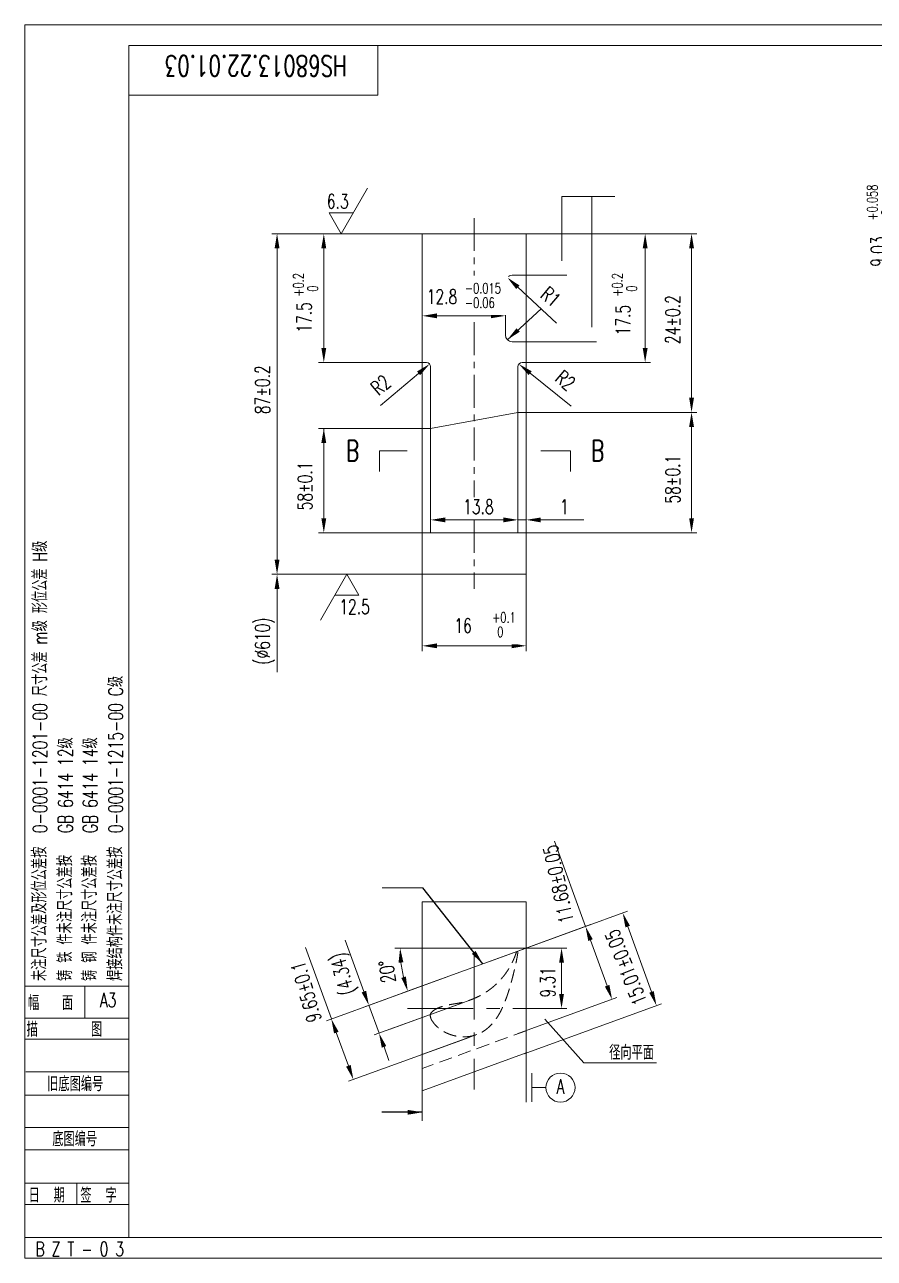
# Model space of a CAD drawing. Header units: inches. Extents: x 1744 to 2164, y 501 to 798.
# Drawn here: x 1744.4 to 1948.9, y 501.5 to 798.5 of the extents above; entities that cross this region are included whole.
import ezdxf
from ezdxf.enums import TextEntityAlignment as Align

# ---------------------------------------------------------------- set-up
doc = ezdxf.new("R2010")
doc.units = ezdxf.units.IN
doc.header["$MEASUREMENT"] = 0
doc.linetypes.add('CENTER', pattern=[50.8, 31.75, -6.35, 6.35, -6.35])
doc.linetypes.add('DASHED', pattern=[19.05, 12.7, -6.35])
for name, color, linetype, lineweight in [('10粗实线层', 6, 'Continuous', 0), ('1轮廓实线层', 7, 'Continuous', 0), ('2细线层', 1, 'Continuous', 0), ('3中心线层', 1, 'CENTER', 0), ('4虚线层', 1, 'DASHED', 0), ('6文字层', 3, 'Continuous', 0), ('7标注层', 4, 'Continuous', 0), ('8符号标注层', 4, 'Continuous', 0), ('图框层', 7, 'Continuous', 0)]:
    doc.layers.add(name, color=color, linetype=linetype, lineweight=lineweight)
doc.styles.add('HCTC', font='ROMANS.SHX', dxfattribs={"width": 0.7, "bigfont": 'INTECAD.SHX'})
doc.dimstyles.new('副本HCTC 0.5', dxfattribs={"dimtxt": 3.5, "dimasz": 3.5, "dimexe": 1.25, "dimexo": 0, "dimgap": -1.5, "dimtad": 1, "dimdec": 4, "dimlfac": 0.5, "dimdsep": 46, "dimtxsty": 'HCTC', "dimcen": 2.5, "dimclrd": 4, "dimclrt": 3, "dimadec": 0, "dimazin": 2, "dimtp": 0.1, "dimtm": 0.1, "dimtfac": 0.71, "dimtdec": 4, "dimtofl": 0, "dimtmove": 0, "dimatfit": 3, "dimfxl": 0, "dimarcsym": 0})

# ---------------------------------------------------------------- blocks, each defined once
blk = doc.blocks.new('末导叶12.5-54.7')
at = {"layer": '6文字层', "color": 3, "char_height": 3.5, "attachment_point": 5, "rotation": 90, "style": 'HCTC'}
for s, insert in [('\\A1;{\\H0.71x;\\S 0^ -0.2;}', (196.69, 261.19)), ('\\A1;{\\H0.71x;\\S+0.058^  0;}', (180.68, 249.18)), ('\\A1;{\\H0.71x;\\S+0.2^  0;}', (42.53, 229.37)), ('\\A1;{\\H0.71x;\\S+0.2^  0;}', (119.28, 229.37))]:
    blk.add_mtext(s, dxfattribs=dict(at, insert=insert))
at = {"layer": '6文字层', "color": 3, "char_height": 3.5, "attachment_point": 5, "style": 'HCTC', "bg_fill": 2}
for s, insert in [('\\A1; {\\H0.71x;\\S-0.015^ -0.06;}', (84.39, 226.81)), ('\\A1; {\\H0.71x;\\S+0.1^  0;}', (89.45, 147.55))]:
    blk.add_mtext(s, dxfattribs=dict(at, insert=insert))
at = {"layer": '6文字层', "style": 'HCTC', "width": 0.7}
for tag, p, rotation in [('Δ', (237.46, 258.27), 326.2368), ('HG3', (198.1, 249.42), 90), ('HG4', (182.09, 233.69), 90), ('RG3', (98.78, 226.52), 319.9707), ('HG1', (43.94, 217.85), 90), ('HG2', (120.68, 217.21), 90), ('HG', (132.65, 215.11), 90), ('RG1', (60.06, 202.52), 39.6842), ('RG2', (102.25, 206.41), 319.9707), ('H', (33.91, 198.23), 90), ('HLEJ', (44.14, 175.07), 90), ('HLE', (132.65, 176.69), 90), ('L', (297, 150.17), 37.1811), ('安装角B', (315.77, 141.86), 334.1282), ('D1', (33.91, 137.93), 90), ('LP2', (282.18, 132.83), 34.6028), ('LP1', (285.84, 125.56), 34.1648), ('YH', (327.41, 100.49), 359.9532), ('Q', (107.1, 76.13), 102.2926), ('菱形角', (64.28, 61.57), 97.8256), ('YD', (54.35, 58.97), 105.4557), ('B', (102.57, 57.78), 90), ('P', (124.79, 56.8), 111.6765), ('YS', (46.41, 52.46), 106.1411)]:
    blk.add_attdef(tag, p, '', height=3.5, rotation=rotation, dxfattribs=at)
for tag, p in [('AG', (71.69, 224.76)), ('RLE2', (211.67, 188.59)), ('RLE1', (245.36, 187.13)), ('ALE', (80.45, 174.19)), ('AB', (103.74, 174.19)), ('RLE4', (211.67, 173.41)), ('RLE3', (245.36, 173.41)), ('A', (78.33, 145.56)), ('MQ', (219.65, 142.99)), ('叶型号', (215.94, 87.4))]:
    blk.add_attdef(tag, p, '', height=3.5, dxfattribs=at)
blk = doc.blocks.new('ZwmFrameMain_A3^_^中文^_^landscape')
at = {"color": 7, "linetype": 'Continuous'}
for p, q in [((-25, 292), (395, 292)), ((-25, -5), (-25, 292)), ((-25, -5), (395, -5))]:
    blk.add_line(p, q, dxfattribs=at)
at = {"color": 6, "linetype": 'Continuous'}
for p, q in [((0, 287), (390, 287)), ((0, 287), (0, 0)), ((0, 0), (390, 0))]:
    blk.add_line(p, q, dxfattribs=at)
at = {"color": 1, "linetype": 'Continuous'}
for p, q in [((-25, 60.56), (0, 60.56)), ((-10.56, 52.81), (-10.56, 60.53)), ((-25, 52.81), (0, 52.81)), ((-25, 47.74), (0, 47.74)), ((-24.79, 39.91), (0, 39.91)), ((-25, 34.29), (0, 34.29)), ((-25, 26.46), (0, 26.46)), ((-25, 21.11), (0, 21.11)), ((-25.04, 13.11), (0, 13.11)), ((-12.5, 7.94), (-12.5, 13.11)), ((-25, 7.94), (0, 7.94)), ((-25, 0), (0, 0))]:
    blk.add_line(p, q, dxfattribs=at)
at = {"color": 3, "linetype": 'Continuous', "style": 'HCTC', "width": 0.7}
for s, p in [('0-0001-1201-00 尺寸公差 m级 形位公差 H级', (-19.61, 97.36)), ('0-0001-1215-00 C级', (-1.38, 97.36)), ('GB 6414 12级', (-13.45, 97.36)), ('GB 6414 14级', (-7.52, 97.36)), ('未注尺寸公差及形位公差按', (-19.76, 61.78)), ('焊接结构件未注尺寸公差按', (-1.53, 61.78)), ('铸 铁 件未注尺寸公差按', (-13.6, 61.78)), ('铸 钢 件未注尺寸公差按', (-7.67, 61.78))]:
    blk.add_text(s, height=3.5, rotation=90, dxfattribs=at).set_placement(p)
for s, p in [('幅   面', (-24.24, 54.76)), ('A3', (-6.96, 55.44)), ('描       图', (-24.57, 48.36)), ('旧底图编号', (-19.62, 35.24)), ('底图编号', (-18.39, 21.97)), ('日  期', (-24.1, 8.43)), ('签  字', (-11.64, 8.4)), ('B Z T - 0 3', (-22.43, -4.5))]:
    blk.add_text(s, height=3.5, dxfattribs=at).set_placement(p)
blk = doc.blocks.new('ZwmFrameMain_图样代号')
at = {"layer": '2细线层', "color": 7, "linetype": 'Continuous'}
for p in [(60, 0), (0, -12)]:
    blk.add_line(p, (60, -12), dxfattribs=at)
at = {"layer": '6文字层', "style": 'HCTC', "width": 2.541681}
blk.add_attdef('图样代号', text='', height=5, rotation=180, dxfattribs=at).set_placement((58.54, -2.4), (2.65, -2.4), align=Align.FIT)

msp = doc.modelspace()

# ---------------------------------------------------------------- linework, layer by layer
at = {"layer": '10粗实线层'}
for p, q in [((1829.81, 695.94), (1836.51, 695.94)), ((1868.66, 695.94), (1875.8, 695.94))]:
    msp.add_line(p, q, dxfattribs=at)
at = {"layer": '1轮廓实线层', "linetype": 'Continuous', "lineweight": 15}
for p, q in [((1840.12, 748.17), (1840.12, 717.17)), ((1865.12, 748.17), (1840.12, 748.17)), ((1865.12, 738.17), (1865.12, 748.17)), ((1860.12, 723.77), (1860.12, 736.57)), ((1861.72, 738.17), (1865.12, 738.17)), ((1865.12, 722.17), (1861.72, 722.17)), ((1865.12, 717.17), (1865.12, 722.17)), ((1840.12, 717.17), (1841.12, 717.17)), ((1842.12, 716.17), (1842.12, 705.17)), ((1863.12, 705.17), (1863.12, 716.17)), ((1864.12, 717.17), (1865.12, 717.17)), ((1842.12, 705.17), (1842.12, 676.17)), ((1842.12, 701.31), (1863.12, 705.17)), ((1863.12, 676.17), (1863.12, 705.17)), ((1840.12, 676.17), (1840.12, 666.17)), ((1865.12, 676.17), (1840.12, 676.17)), ((1842.12, 676.17), (1863.12, 676.17)), ((1865.12, 666.17), (1865.12, 676.17)), ((1840.12, 666.17), (1865.12, 666.17)), ((1840.12, 587.29), (1840.12, 541.84)), ((1865.12, 587.29), (1865.12, 550.94)), ((1865.12, 576.2), (1840.12, 567.11)), ((1865.12, 550.94), (1840.12, 541.84))]:
    msp.add_line(p, q, dxfattribs=at)
for centre, radius, start, end in [((1861.72, 736.57), 1.6, 90, 180), ((1861.72, 723.77), 1.6, 180, 270), ((1841.12, 716.17), 1, 0, 90), ((1864.12, 716.17), 1, 90, 180)]:
    msp.add_arc(centre, radius, start, end, dxfattribs=at)
at = {"layer": '3中心线层', "ltscale": 0.25}
for p, q in [((1852.62, 751.95), (1852.62, 737.05)), ((1852.62, 726.89), (1852.62, 684.77)), ((1852.62, 679.28), (1852.62, 662.71))]:
    msp.add_line(p, q, dxfattribs=at)
at = {"layer": '3中心线层', "ltscale": 0.5}
for p, q in [((1852.62, 574.91), (1852.62, 542.16)), ((1836.52, 561.66), (1868.73, 561.66))]:
    msp.add_line(p, q, dxfattribs=at)
at = {"layer": '4虚线层', "ltscale": 0.25}
msp.add_line((1865.12, 556.3), (1840.12, 547.21), dxfattribs=at)
for centre, radius, start, end in [((1862.94, 575.18), 0.18, 351.5493, 163.7434), ((1843.19, 559.91), 1.16, 141.0349, 202.1516)]:
    msp.add_arc(centre, radius, start, end, dxfattribs=at)
for points, knots in [([(1842.12, 559.47), (1842.16, 559.32), (1842.29, 558.94), (1842.66, 558.4), (1843.11, 557.81), (1843.63, 557.29), (1844.2, 556.81), (1844.81, 556.38), (1845.44, 556), (1846.1, 555.67), (1846.79, 555.4), (1847.5, 555.17), (1848.22, 555), (1848.95, 554.88), (1849.69, 554.82), (1850.43, 554.81), (1851.17, 554.87), (1851.9, 554.98), (1852.62, 555.16), (1853.32, 555.4), (1854, 555.69), (1854.65, 556.04), (1855.27, 556.45), (1855.86, 556.9), (1856.41, 557.4), (1856.92, 557.93), (1857.4, 558.5), (1857.84, 559.09), (1858.25, 559.71), (1858.63, 560.35), (1858.99, 561), (1859.31, 561.66), (1859.62, 562.34), (1859.91, 563.02), (1860.17, 563.72), (1860.43, 564.41), (1860.67, 565.11), (1860.9, 565.82), (1861.12, 566.53), (1861.33, 567.25), (1861.53, 567.96), (1861.72, 568.68), (1861.91, 569.41), (1862.09, 570.14), (1862.27, 570.87), (1862.44, 571.6), (1862.59, 572.3), (1862.75, 573.04), (1862.89, 573.77), (1863.02, 574.49), (1863.09, 574.95), (1863.12, 575.16)], [0.13699, 0.13699, 0.13699, 0.13699, 0.370049, 0.74273, 1.111757, 1.477213, 1.852543, 2.220105, 2.589197, 2.957337, 3.331761, 3.699872, 4.068706, 4.440235, 4.811756, 5.180753, 5.549606, 5.921013, 6.292762, 6.662312, 7.032371, 7.400333, 7.7681, 8.143563, 8.514171, 8.878837, 9.253342, 9.618372, 9.989868, 10.366061, 10.730446, 11.104981, 11.471341, 11.839518, 12.224746, 12.583685, 12.952504, 13.329485, 13.711906, 14.06614, 14.447621, 14.822763, 15.186144, 15.574451, 15.949973, 16.309346, 16.700733, 17.032553, 17.436404, 17.816202, 18.131078, 18.131078, 18.131078, 18.131078]), ([(1842.29, 560.63), (1842.41, 560.77), (1842.65, 561.05), (1843.1, 561.36), (1843.58, 561.62), (1844.07, 561.84), (1844.58, 562.03), (1845.1, 562.19), (1845.62, 562.33), (1846.15, 562.46), (1846.69, 562.57), (1847.22, 562.66), (1847.76, 562.75), (1848.29, 562.84), (1848.82, 562.93), (1849.36, 563.03), (1849.88, 563.15), (1850.41, 563.29), (1850.93, 563.45), (1851.45, 563.62), (1851.96, 563.8), (1852.46, 564), (1852.96, 564.22), (1853.45, 564.45), (1853.94, 564.69), (1854.42, 564.95), (1854.89, 565.22), (1855.35, 565.51), (1855.8, 565.81), (1856.24, 566.12), (1856.67, 566.45), (1857.1, 566.79), (1857.51, 567.15), (1857.91, 567.51), (1858.3, 567.89), (1858.67, 568.28), (1859.04, 568.68), (1859.4, 569.09), (1859.74, 569.52), (1860.07, 569.94), (1860.38, 570.39), (1860.69, 570.84), (1860.98, 571.3), (1861.25, 571.77), (1861.52, 572.25), (1861.76, 572.73), (1861.99, 573.22), (1862.21, 573.72), (1862.42, 574.23), (1862.61, 574.74), (1862.72, 575.07), (1862.77, 575.23)], [0, 0, 0, 0, 0.271984, 0.545528, 0.816303, 1.087179, 1.358581, 1.628588, 1.899166, 2.171068, 2.444896, 2.716754, 2.987542, 3.258184, 3.529857, 3.798368, 4.069312, 4.343634, 4.616745, 4.883495, 5.159403, 5.42898, 5.697603, 5.971061, 6.244343, 6.511989, 6.785628, 7.059894, 7.328922, 7.598947, 7.870399, 8.143789, 8.41258, 8.683693, 8.957425, 9.226321, 9.498194, 9.773747, 10.04494, 10.311473, 10.582713, 10.859695, 11.132448, 11.400379, 11.67589, 11.947362, 12.214155, 12.491332, 12.761826, 13.042663, 13.295252, 13.295252, 13.295252, 13.295252])]:
    msp.add_open_spline(points, degree=3, knots=knots, dxfattribs=at)
at = {"layer": '7标注层', "lineweight": 0}
for p, q in [((1873.67, 741.67), (1873.67, 757.13)), ((1873.67, 757.13), (1880.88, 757.13)), ((1880.88, 725.67), (1880.88, 757.13)), ((1880.88, 757.13), (1886.46, 757.13)), ((1839.62, 748.17), (1817.05, 748.17)), ((1829.81, 690.94), (1829.81, 695.94)), ((1875.8, 690.94), (1875.8, 695.94)), ((1840.26, 590.68), (1830.42, 590.68)), ((1865.12, 550.94), (1865.12, 539.1))]:
    msp.add_line(p, q, dxfattribs=at)
at = {"layer": '7标注层'}
for p, q in [((1840.12, 748.17), (1803.91, 748.17)), ((1840.12, 748.17), (1815.16, 748.17)), ((1865.12, 748.17), (1895, 748.17)), ((1865.12, 748.17), (1906.17, 748.17)), ((1865.12, 738.17), (1874.89, 738.17)), ((1865.12, 738.17), (1865.12, 722.17)), ((1840.12, 732.66), (1840.12, 727.15)), ((1860.12, 730.17), (1860.12, 727.15)), ((1865.12, 722.17), (1882.01, 722.17)), ((1840.12, 717.17), (1815.16, 717.17)), ((1840.12, 717.17), (1840.12, 676.17)), ((1865.12, 676.17), (1865.12, 717.17)), ((1865.12, 717.17), (1865.12, 678.03)), ((1865.12, 717.17), (1895, 717.17)), ((1863.12, 705.17), (1906.17, 705.17)), ((1863.12, 705.17), (1906.17, 705.17)), ((1842.12, 701.31), (1815.16, 701.31)), ((1842.12, 679.28), (1842.12, 680.53)), ((1863.12, 679.28), (1863.12, 680.53)), ((1863.12, 679.28), (1865.12, 679.28)), ((1863.12, 679.28), (1863.12, 678.03)), ((1840.12, 676.17), (1815.16, 676.17)), ((1865.12, 676.17), (1906.17, 676.17)), ((1840.12, 668.35), (1840.12, 647.71)), ((1865.12, 668.35), (1865.12, 647.71)), ((1840.12, 666.17), (1803.91, 666.17)), ((1840.12, 666.17), (1803.91, 666.17)), ((1856.54, 573.08), (1889.53, 585.09)), ((1856.54, 573.08), (1880.57, 581.83)), ((1848.86, 576.2), (1833.53, 576.2)), ((1865.12, 576.2), (1848.86, 576.2)), ((1865.12, 576.2), (1874.88, 576.2)), ((1846.07, 569.27), (1817.05, 558.71)), ((1847.41, 569.76), (1826.08, 561.99)), ((1840.12, 567.11), (1835.44, 565.4)), ((1849.85, 563.04), (1828.52, 555.27)), ((1862.93, 555.51), (1886.97, 564.26)), ((1864.66, 550.77), (1897.65, 562.78)), ((1868.73, 561.66), (1874.88, 561.66)), ((1851.37, 554.7), (1822.35, 544.13)), ((1840.12, 541.84), (1840.12, 534.59))]:
    msp.add_line(p, q, dxfattribs=at)
at = {"layer": '7标注层', "color": 4}
for p, q in [((1805.16, 744.67), (1805.16, 669.67)), ((1816.41, 720.67), (1816.41, 744.67)), ((1893.75, 720.67), (1893.75, 744.67)), ((1904.92, 708.67), (1904.92, 744.67)), ((1872.43, 726.67), (1863.12, 735.28)), ((1856.62, 728.4), (1843.62, 728.4)), ((1830.07, 706.81), (1839.22, 714.55)), ((1875.94, 706.64), (1866.07, 714.6)), ((1816.41, 679.67), (1816.41, 701.31)), ((1904.92, 679.67), (1904.92, 701.67)), ((1845.62, 679.28), (1859.62, 679.28)), ((1859.62, 679.28), (1856.12, 679.28)), ((1868.62, 679.28), (1878.97, 679.28)), ((1805.16, 662.67), (1805.16, 642.64)), ((1843.62, 648.96), (1861.62, 648.96)), ((1879.4, 581.4), (1871.92, 601.95)), ((1895.28, 565.64), (1889.55, 581.37)), ((1818.22, 559.13), (1811.97, 576.31)), ((1826.06, 565.71), (1821.56, 578.07)), ((1884.6, 567.12), (1880.6, 578.11)), ((1873.63, 572.7), (1873.63, 565.16)), ((1829.7, 555.7), (1827.25, 562.42)), ((1822.33, 547.85), (1819.42, 555.84)), ((1830.9, 552.41), (1832.09, 549.12))]:
    msp.add_line(p, q, dxfattribs=at)
at = {"layer": '7标注层', "color": 4, "lineweight": 0}
for p, q in [((1869.59, 559.05), (1878.96, 548.6)), ((1878.96, 548.6), (1896.46, 548.6))]:
    msp.add_line(p, q, dxfattribs=at)
at = {"layer": '7标注层', "color": 4}
msp.add_arc((1865.12, 576.2), 30.34, 186.6136, 193.3864, dxfattribs=at)
for points in [[(1805.74, 744.67), (1804.57, 744.67), (1805.16, 748.17)], [(1816.99, 744.67), (1815.82, 744.67), (1816.41, 748.17)], [(1894.34, 744.67), (1893.17, 744.67), (1893.75, 748.17)], [(1905.5, 744.67), (1904.34, 744.67), (1904.92, 748.17)], [(1863.51, 735.71), (1862.72, 734.85), (1860.55, 737.66)], [(1843.62, 728.98), (1843.62, 727.82), (1840.12, 728.4)], [(1856.62, 727.82), (1856.62, 728.98), (1860.12, 728.4)], [(1815.82, 720.67), (1816.99, 720.67), (1816.41, 717.17)], [(1893.17, 720.67), (1894.34, 720.67), (1893.75, 717.17)], [(1839.59, 714.11), (1838.84, 715), (1841.89, 716.82)], [(1866.44, 715.06), (1865.7, 714.15), (1863.34, 716.8)], [(1904.34, 708.67), (1905.5, 708.67), (1904.92, 705.17)], [(1905.5, 701.67), (1904.34, 701.67), (1904.92, 705.17)], [(1816.99, 697.81), (1815.82, 697.81), (1816.41, 701.31)], [(1815.82, 679.67), (1816.99, 679.67), (1816.41, 676.17)], [(1845.62, 679.86), (1845.62, 678.69), (1842.12, 679.28)], [(1859.62, 678.69), (1859.62, 679.86), (1863.12, 679.28)], [(1859.62, 678.69), (1859.62, 679.86), (1863.12, 679.28)], [(1868.62, 679.86), (1868.62, 678.69), (1865.12, 679.28)], [(1904.34, 679.67), (1905.5, 679.67), (1904.92, 676.17)], [(1804.57, 669.67), (1805.74, 669.67), (1805.16, 666.17)], [(1805.74, 662.67), (1804.57, 662.67), (1805.16, 666.17)], [(1843.62, 649.54), (1843.62, 648.38), (1840.12, 648.96)], [(1861.62, 648.38), (1861.62, 649.54), (1865.12, 648.96)], [(1889, 581.17), (1890.1, 581.57), (1888.35, 584.66)], [(1880.05, 577.91), (1881.14, 578.31), (1879.4, 581.4)], [(1834.4, 572.68), (1835.57, 572.74), (1834.78, 576.2)], [(1873.04, 572.7), (1874.21, 572.7), (1873.63, 576.2)], [(1836.17, 569.35), (1835.05, 569.01), (1836.61, 565.83)], [(1885.15, 567.32), (1884.05, 566.92), (1885.79, 563.83)], [(1826.6, 565.91), (1825.51, 565.51), (1827.25, 562.42)], [(1874.21, 565.16), (1873.04, 565.16), (1873.63, 561.66)], [(1895.82, 565.84), (1894.73, 565.44), (1896.47, 562.35)], [(1867.25, 561.66), (1869.15, 558.66), (1870.02, 559.44), (1867.25, 561.66)], [(1818.87, 555.65), (1819.97, 556.04), (1818.22, 559.13)], [(1830.35, 552.21), (1831.44, 552.61), (1829.7, 555.7)], [(1822.88, 548.05), (1821.78, 547.65), (1823.52, 544.56)]]:
    msp.add_solid(points, dxfattribs=at)
at = {"layer": '7标注层'}
for points in [[(1873.67, 738.17), (1874.26, 741.67), (1873.09, 741.67), (1873.67, 738.17)], [(1880.88, 722.17), (1881.47, 725.67), (1880.3, 725.67), (1880.88, 722.17)], [(1829.81, 687.1), (1830.65, 692.1), (1828.98, 692.1), (1829.81, 687.1)], [(1875.8, 687.1), (1876.64, 692.1), (1874.97, 692.1), (1875.8, 687.1)]]:
    msp.add_solid(points, dxfattribs=at)
at = {"layer": '8符号标注层', "color": 4, "lineweight": 0}
for p, q in [((1820.55, 748.17), (1826.91, 759.17)), ((1817.67, 753.17), (1820.55, 748.17)), ((1817.67, 753.17), (1823.44, 753.17)), ((1821.97, 666.17), (1815.62, 655.17)), ((1824.85, 661.17), (1821.97, 666.17)), ((1824.85, 661.17), (1819.08, 661.17)), ((1866.62, 542.6), (1868.62, 542.6)), ((1868.62, 542.6), (1869.87, 542.6))]:
    msp.add_line(p, q, dxfattribs=at)
at = {"layer": '8符号标注层'}
for p, q in [((1832.36, 556.67), (1851.76, 563.73)), ((1839.59, 550.41), (1853.21, 555.36))]:
    msp.add_line(p, q, dxfattribs=at)
at = {"layer": '8符号标注层', "color": 4, "const_width": 0.245}
msp.add_lwpolyline([(1866.5, 539.1), (1866.5, 546.1)], dxfattribs=at)
at = {"layer": '8符号标注层', "color": 4}
msp.add_circle((1873.37, 542.6), 3.5, dxfattribs=at)

# ---------------------------------------------------------------- block references
at = {"layer": '图框层'}
ref = msp.add_blockref('ZwmFrameMain_图样代号', (1769.45, 793.5), dxfattribs=at)
ref.add_attrib('图样代号', 'HS68013.22.01.03', dxfattribs={"layer": '6文字层', "height": 5, "rotation": 180, "style": 'HCTC', "width": 0.7}).set_placement((1800.05, 791.1), align=Align.CENTER)

# ---------------------------------------------------------------- texts
at = {"layer": '6文字层', "char_height": 5, "attachment_point": 5, "style": 'HCTC'}
for insert in [(1823.31, 695.94), (1882.3, 695.94)]:
    msp.add_mtext('B', dxfattribs=dict(at, insert=insert))
at = {"layer": '6文字层', "color": 3, "insert": (1885.09, 549.3), "char_height": 3.5, "attachment_point": 7, "style": 'HCTC'}
msp.add_mtext('径向平面', dxfattribs=at)
at = {"layer": '8符号标注层', "color": 3, "char_height": 3.5, "style": 'HCTC'}
for s, insert, attachment_point in [('6.3', (1822.39, 754.22), 9), ('12.5', (1820.13, 660.12), 1)]:
    msp.add_mtext(s, dxfattribs=dict(at, insert=insert, attachment_point=attachment_point))
at = {"layer": '8符号标注层', "color": 3, "extrusion": (0, 0, -1), "insert": (1873.37, 542.85), "char_height": 3.5, "attachment_point": 5, "text_direction": (-1, 0, 0), "style": 'HCTC'}
msp.add_mtext('A', dxfattribs=at)

# ---------------------------------------------------------------- leaders
at = {"layer": '7标注层'}
for points in [[(1860.59, 722.64), (1868.76, 730.06)], [(1840.12, 536.66), (1830.34, 536.66)]]:
    msp.add_leader(points, dimstyle='副本HCTC 0.5', override={"dimgap": 1.5, "dimtad": 0}, dxfattribs=at)

# ---------------------------------------------------------------- next in the draw order: block references
at = {"layer": '6文字层'}
msp.add_blockref('末导叶12.5-54.7', (1769.49, 506.5), dxfattribs=at).add_auto_attribs({'MQ': '25.15', '叶型号': 'HS43024.05.06.50(JQF1-16)', 'YH': '5.39±0.1', '安装角B': '56.7°', 'L': '16.91', 'LP2': '0.05', 'LP1': '0.05', 'P': '15.01±0.05', 'Q': '11.68±0.05', 'B': '9.31', '菱形角': '20°', 'YD': '(4.34)', 'YS': '9.65±0.1', 'RLE4': 'R2', 'RLE3': 'R2', 'RLE2': 'R2', 'RLE1': 'R2', 'HG4': '9.03', 'HG3': '6.02', 'Δ': '89.84±0.15°', 'RG3': 'R1', 'RG2': 'R2', 'RG1': 'R2', 'AB': '1', 'ALE': '13.8', 'D1': '(%%C610)', 'A': '16', 'HLE': '58±0.1', 'HG': '24±0.2', 'HG2': '17.5', 'H': '87±0.2', 'HG1': '17.5', 'AG': '12.8', 'HLEJ': '58±0.1'})

# ---------------------------------------------------------------- next in the draw order: linework, layer by layer
at = {"layer": '1轮廓实线层'}
msp.add_line((1840.12, 587.29), (1865.12, 587.29), dxfattribs=at)

# ---------------------------------------------------------------- next in the draw order: block references
at = {"layer": '图框层'}
msp.add_blockref('ZwmFrameMain_A3^_^中文^_^landscape', (1769.45, 506.5), dxfattribs=at)

# ---------------------------------------------------------------- next in the draw order: leaders
at = {"layer": '7标注层'}
msp.add_leader([(1854.66, 572.4), (1840.26, 590.68)], dimstyle='副本HCTC 0.5', override={"dimgap": 1.5, "dimtad": 0}, dxfattribs=at)

doc.saveas('drawing.dxf')
